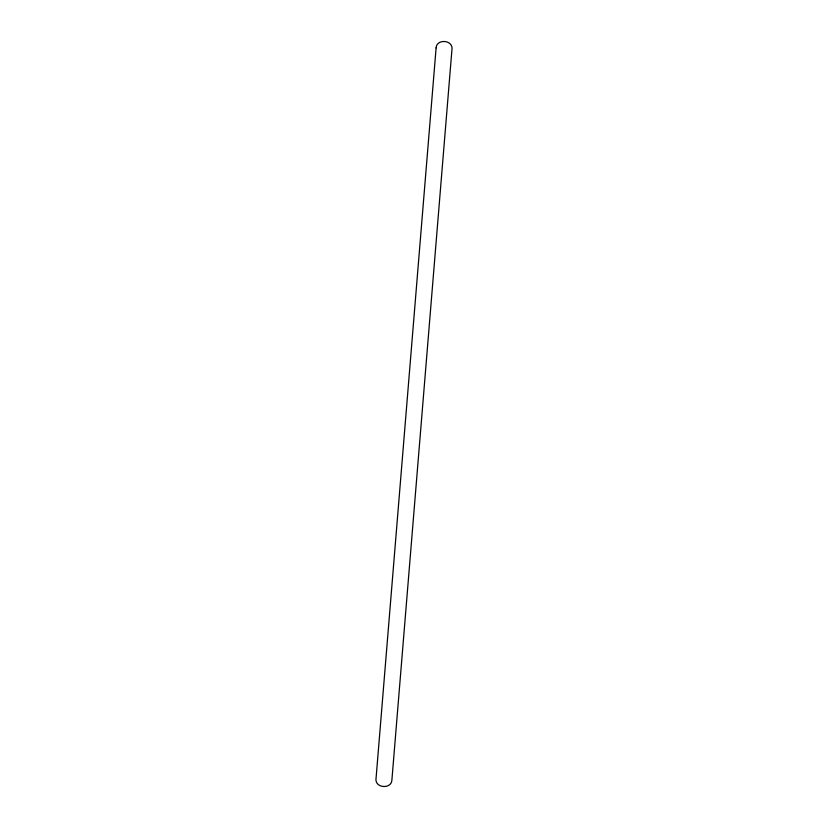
<?xml version="1.0" encoding="UTF-8"?>
<svg xmlns="http://www.w3.org/2000/svg" width="828" height="828" viewBox="0 0 828 828"><rect width="100%" height="100%" fill="white"/><g stroke="black" fill="none" stroke-linecap="round" stroke-linejoin="round"><path stroke-width="1.24" d="M436.108 47.9L375.933 779.852C376.367 788.442 391.478 788.908 391.892 780.1L452.067 48.148C451.633 39.558 436.522 39.092 436.108 47.9"/></g></svg>
